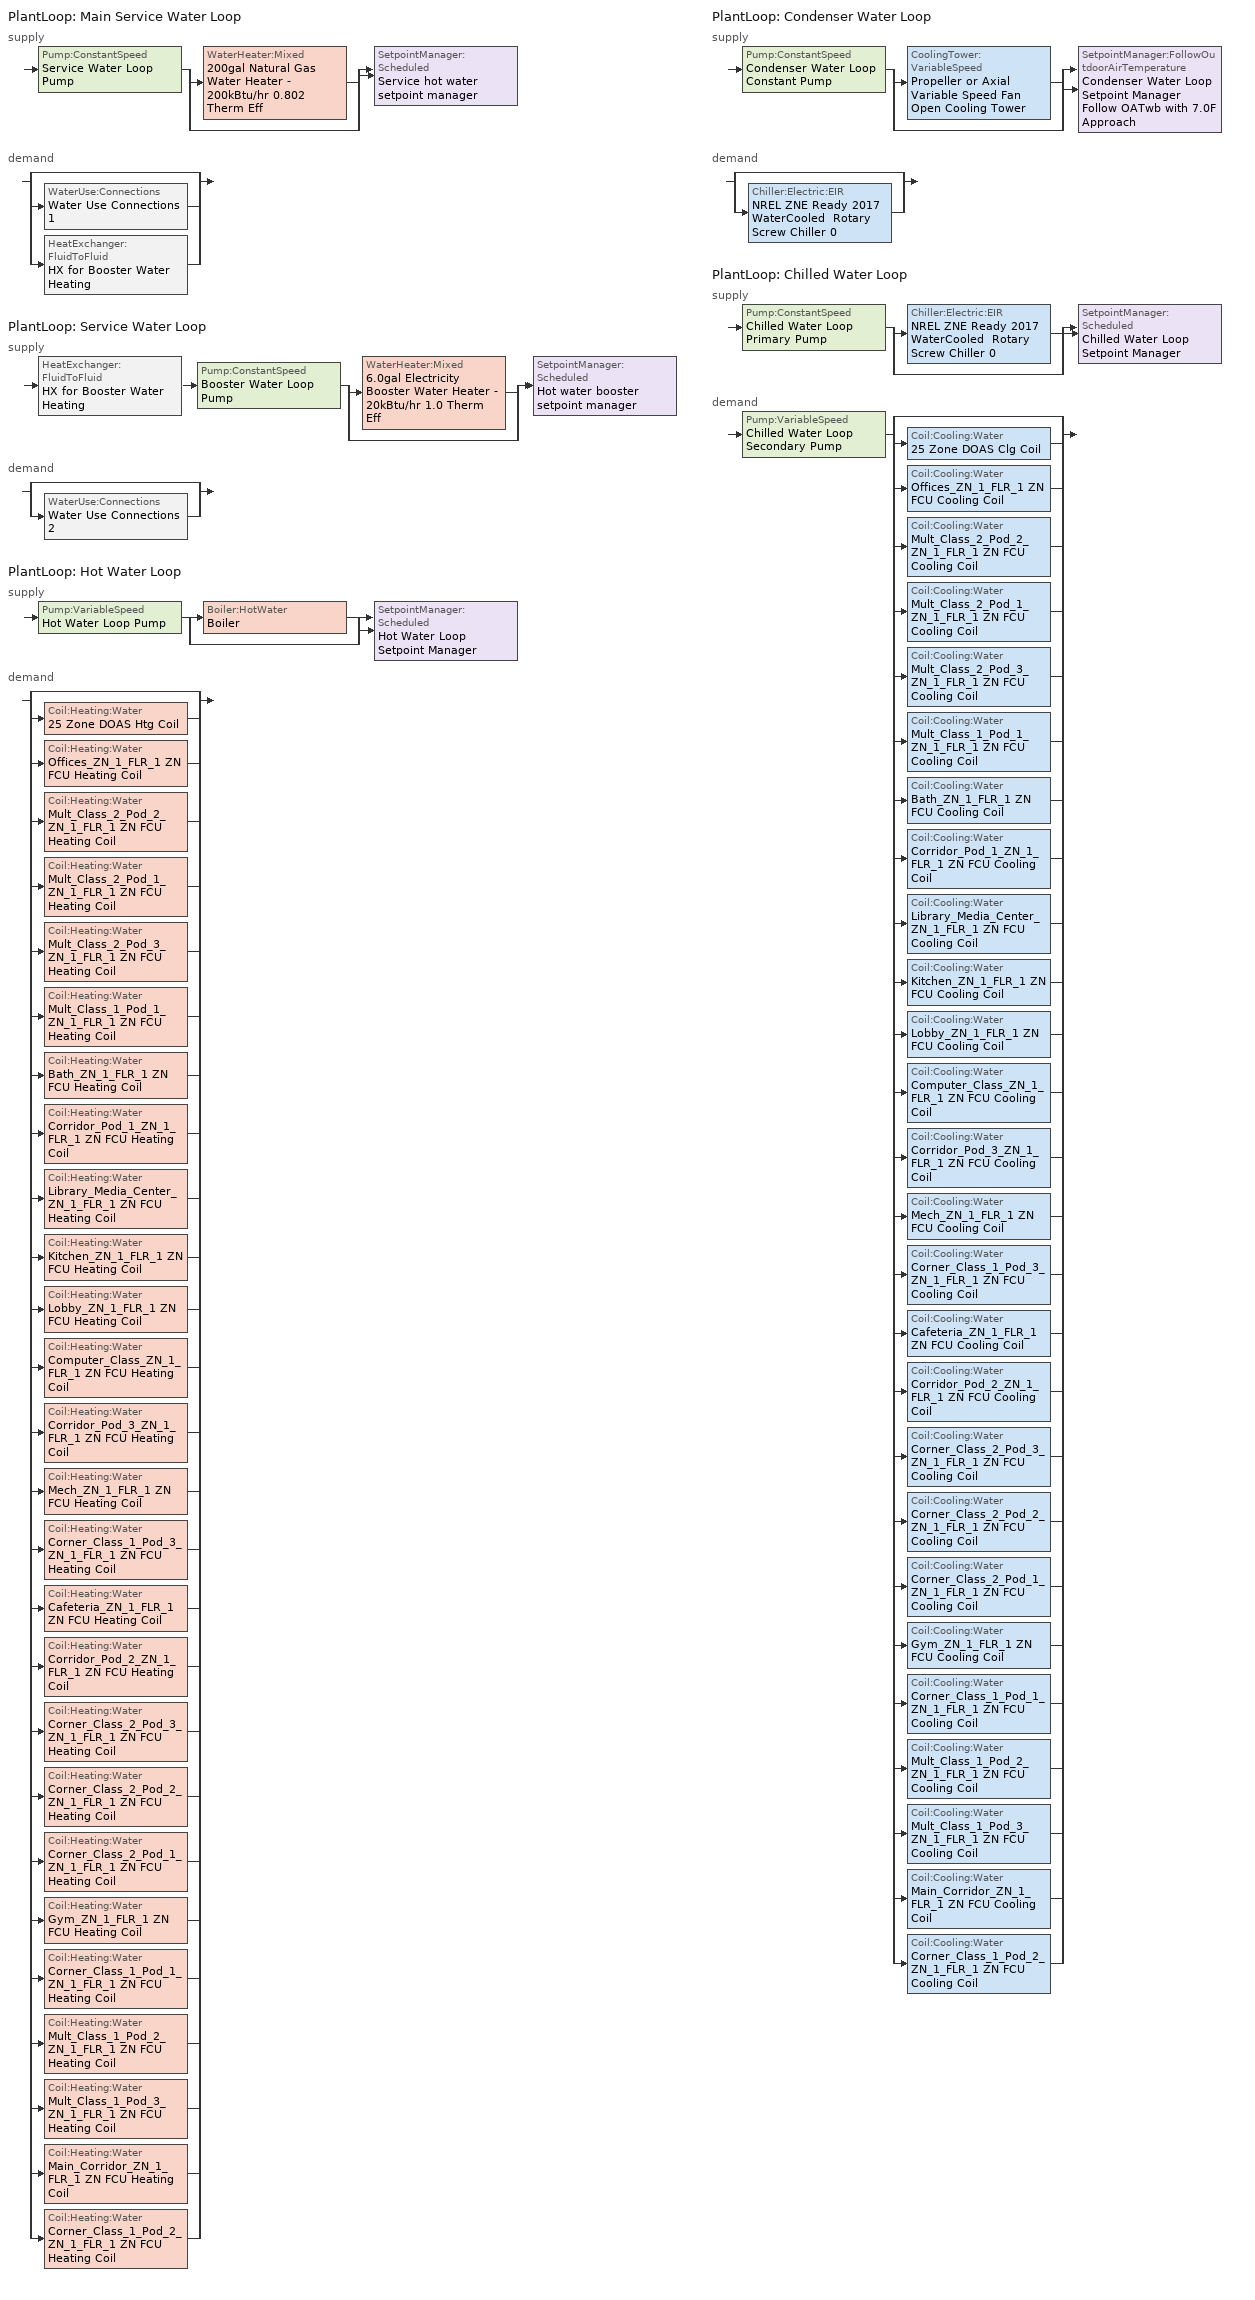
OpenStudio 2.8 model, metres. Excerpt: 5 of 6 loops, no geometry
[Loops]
PlantLoop 'Main Service Water Loop'
 supply: Pump:ConstantSpeed 'Service Water Loop Pump' > split
  | WaterHeater:Mixed '200gal Natural Gas Water Heater - 200kBtu/hr 0.802 Therm Eff'
  | bypass
  join > SetpointManager:Scheduled 'Service hot water setpoint manager'
 demand: split
  | bypass
  | WaterUse:Connections 'Water Use Connections 1'
  | HeatExchanger:FluidToFluid 'HX for Booster Water Heating'
PlantLoop 'Service Water Loop'
 supply: HeatExchanger:FluidToFluid 'HX for Booster Water Heating' > Pump:ConstantSpeed 'Booster Water Loop Pump' > split
  | WaterHeater:Mixed '6.0gal Electricity Booster Water Heater - 20kBtu/hr 1.0 Therm Eff'
  | bypass
  join > SetpointManager:Scheduled 'Hot water booster setpoint manager'
 demand: split
  | bypass
  | WaterUse:Connections 'Water Use Connections 2'
PlantLoop 'Hot Water Loop'
 supply: Pump:VariableSpeed 'Hot Water Loop Pump' > split
  | Boiler:HotWater 'Boiler'
  | bypass
  join > SetpointManager:Scheduled 'Hot Water Loop Setpoint Manager'
 demand: split
  | bypass
  | Coil:Heating:Water '25 Zone DOAS Htg Coil'
  | Coil:Heating:Water 'Offices_ZN_1_FLR_1 ZN FCU Heating Coil'
  | Coil:Heating:Water 'Mult_Class_2_Pod_2_ZN_1_FLR_1 ZN FCU Heating Coil'
  | Coil:Heating:Water 'Mult_Class_2_Pod_1_ZN_1_FLR_1 ZN FCU Heating Coil'
  | Coil:Heating:Water 'Mult_Class_2_Pod_3_ZN_1_FLR_1 ZN FCU Heating Coil'
  | Coil:Heating:Water 'Mult_Class_1_Pod_1_ZN_1_FLR_1 ZN FCU Heating Coil'
  | Coil:Heating:Water 'Bath_ZN_1_FLR_1 ZN FCU Heating Coil'
  | Coil:Heating:Water 'Corridor_Pod_1_ZN_1_FLR_1 ZN FCU Heating Coil'
  | Coil:Heating:Water 'Library_Media_Center_ZN_1_FLR_1 ZN FCU Heating Coil'
  | Coil:Heating:Water 'Kitchen_ZN_1_FLR_1 ZN FCU Heating Coil'
  | Coil:Heating:Water 'Lobby_ZN_1_FLR_1 ZN FCU Heating Coil'
  | Coil:Heating:Water 'Computer_Class_ZN_1_FLR_1 ZN FCU Heating Coil'
  | Coil:Heating:Water 'Corridor_Pod_3_ZN_1_FLR_1 ZN FCU Heating Coil'
  | Coil:Heating:Water 'Mech_ZN_1_FLR_1 ZN FCU Heating Coil'
  | Coil:Heating:Water 'Corner_Class_1_Pod_3_ZN_1_FLR_1 ZN FCU Heating Coil'
  | Coil:Heating:Water 'Cafeteria_ZN_1_FLR_1 ZN FCU Heating Coil'
  | Coil:Heating:Water 'Corridor_Pod_2_ZN_1_FLR_1 ZN FCU Heating Coil'
  | Coil:Heating:Water 'Corner_Class_2_Pod_3_ZN_1_FLR_1 ZN FCU Heating Coil'
  | Coil:Heating:Water 'Corner_Class_2_Pod_2_ZN_1_FLR_1 ZN FCU Heating Coil'
  | Coil:Heating:Water 'Corner_Class_2_Pod_1_ZN_1_FLR_1 ZN FCU Heating Coil'
  | Coil:Heating:Water 'Gym_ZN_1_FLR_1 ZN FCU Heating Coil'
  | Coil:Heating:Water 'Corner_Class_1_Pod_1_ZN_1_FLR_1 ZN FCU Heating Coil'
  | Coil:Heating:Water 'Mult_Class_1_Pod_2_ZN_1_FLR_1 ZN FCU Heating Coil'
  | Coil:Heating:Water 'Mult_Class_1_Pod_3_ZN_1_FLR_1 ZN FCU Heating Coil'
  | Coil:Heating:Water 'Main_Corridor_ZN_1_FLR_1 ZN FCU Heating Coil'
  | Coil:Heating:Water 'Corner_Class_1_Pod_2_ZN_1_FLR_1 ZN FCU Heating Coil'
PlantLoop 'Condenser Water Loop'
 supply: Pump:ConstantSpeed 'Condenser Water Loop Constant Pump' > split
  | CoolingTower:VariableSpeed 'Propeller or Axial Variable Speed Fan Open Cooling Tower'
  | bypass
  join > SetpointManager:FollowOutdoorAirTemperature 'Condenser Water Loop Setpoint Manager Follow OATwb with 7.0F Approach'
 demand: split
  | bypass
  | Chiller:Electric:EIR 'NREL ZNE Ready 2017 WaterCooled  Rotary Screw Chiller 0'
PlantLoop 'Chilled Water Loop'
 supply: Pump:ConstantSpeed 'Chilled Water Loop Primary Pump' > split
  | Chiller:Electric:EIR 'NREL ZNE Ready 2017 WaterCooled  Rotary Screw Chiller 0'
  | bypass
  join > SetpointManager:Scheduled 'Chilled Water Loop Setpoint Manager'
 demand: Pump:VariableSpeed 'Chilled Water Loop Secondary Pump' > split
  | bypass
  | Coil:Cooling:Water '25 Zone DOAS Clg Coil'
  | Coil:Cooling:Water 'Offices_ZN_1_FLR_1 ZN FCU Cooling Coil'
  | Coil:Cooling:Water 'Mult_Class_2_Pod_2_ZN_1_FLR_1 ZN FCU Cooling Coil'
  | Coil:Cooling:Water 'Mult_Class_2_Pod_1_ZN_1_FLR_1 ZN FCU Cooling Coil'
  | Coil:Cooling:Water 'Mult_Class_2_Pod_3_ZN_1_FLR_1 ZN FCU Cooling Coil'
  | Coil:Cooling:Water 'Mult_Class_1_Pod_1_ZN_1_FLR_1 ZN FCU Cooling Coil'
  | Coil:Cooling:Water 'Bath_ZN_1_FLR_1 ZN FCU Cooling Coil'
  | Coil:Cooling:Water 'Corridor_Pod_1_ZN_1_FLR_1 ZN FCU Cooling Coil'
  | Coil:Cooling:Water 'Library_Media_Center_ZN_1_FLR_1 ZN FCU Cooling Coil'
  | Coil:Cooling:Water 'Kitchen_ZN_1_FLR_1 ZN FCU Cooling Coil'
  | Coil:Cooling:Water 'Lobby_ZN_1_FLR_1 ZN FCU Cooling Coil'
  | Coil:Cooling:Water 'Computer_Class_ZN_1_FLR_1 ZN FCU Cooling Coil'
  | Coil:Cooling:Water 'Corridor_Pod_3_ZN_1_FLR_1 ZN FCU Cooling Coil'
  | Coil:Cooling:Water 'Mech_ZN_1_FLR_1 ZN FCU Cooling Coil'
  | Coil:Cooling:Water 'Corner_Class_1_Pod_3_ZN_1_FLR_1 ZN FCU Cooling Coil'
  | Coil:Cooling:Water 'Cafeteria_ZN_1_FLR_1 ZN FCU Cooling Coil'
  | Coil:Cooling:Water 'Corridor_Pod_2_ZN_1_FLR_1 ZN FCU Cooling Coil'
  | Coil:Cooling:Water 'Corner_Class_2_Pod_3_ZN_1_FLR_1 ZN FCU Cooling Coil'
  | Coil:Cooling:Water 'Corner_Class_2_Pod_2_ZN_1_FLR_1 ZN FCU Cooling Coil'
  | Coil:Cooling:Water 'Corner_Class_2_Pod_1_ZN_1_FLR_1 ZN FCU Cooling Coil'
  | Coil:Cooling:Water 'Gym_ZN_1_FLR_1 ZN FCU Cooling Coil'
  | Coil:Cooling:Water 'Corner_Class_1_Pod_1_ZN_1_FLR_1 ZN FCU Cooling Coil'
  | Coil:Cooling:Water 'Mult_Class_1_Pod_2_ZN_1_FLR_1 ZN FCU Cooling Coil'
  | Coil:Cooling:Water 'Mult_Class_1_Pod_3_ZN_1_FLR_1 ZN FCU Cooling Coil'
  | Coil:Cooling:Water 'Main_Corridor_ZN_1_FLR_1 ZN FCU Cooling Coil'
  | Coil:Cooling:Water 'Corner_Class_1_Pod_2_ZN_1_FLR_1 ZN FCU Cooling Coil'
[AvailabilityManager:NightCycle] Thermostat Tolerance {deltaC}=1; Cycling Run Time {s}=3600
Name | Control Type
Availability Manager Night Cycle 1; Availability Manager Night Cycle 2; Availability Manager Night Cycle 3; Availability Manager Night Cycle 4; Availability Manager Night Cycle 5; Availability Manager Night Cycle 6; Availability Manager Night Cycle 7 | CycleOnAny
Availability Manager Night Cycle 8 | CycleOnAnyZoneFansOnly
[Refrigeration:Compressor] Rated Return Gas Temperature {C}=18.3; Rated Subcooling {deltaC}=0
Name | Refrigeration Compressor Power Curve | Refrigeration Compressor Capacity Curve
Refrigeration Compressor 1 | Refrigeration Compressor Power Curve | Refrigeration Compressor Capacity Curve
Refrigeration Compressor 2 | Refrigeration Compressor Power Curve 1 | Refrigeration Compressor Capacity Curve 1
[PlantLoop] Glycol Concentration=0; Plant Loop Volume {m3}=Autocalculate; Load Distribution Scheme=Optimal
Name | Maximum Loop Temperature {C} | Minimum Loop Temperature {C} | Fluid Type | Common Pipe Simulation
Main Service Water Loop | 60 | 10
Service Water Loop
Hot Water Loop |  | 10 | Water
Condenser Water Loop | 80 | 5
Chilled Water Loop | 40 | 1 |  | CommonPipe
[Sizing:Plant] Sizing Option=NonCoincident; Zone Timesteps in Averaging Window=1; Coincident Sizing Factor Mode=None
Name | Loop Type | Design Loop Exit Temperature {C} | Loop Design Temperature Difference {deltaC}
Main Service Water Loop | Heating | 60 | 5
Service Water Loop | Heating | 82.2222 | 5
Hot Water Loop | Heating | 48.8889 | 11.1111
Condenser Water Loop | Condenser | 29.4444 | 5.55556
Chilled Water Loop | Cooling | 6.66667 | 5.61111
[SetpointManager:Scheduled] Control Variable=Temperature
Name | Schedule | Setpoint Node or NodeList
Service hot water setpoint manager | Service Water Loop Temp - 140F | Main Service Water Loop Supply Outlet Node
Hot water booster setpoint manager | Service Water Booster Temp - 180.00000000000006F | Service Water Loop Supply Outlet Node
Hot Water Loop Setpoint Manager | Hot Water Loop Temp - 120F | Hot Water Loop Supply Outlet Node
Chilled Water Loop Setpoint Manager | Chilled Water Loop Temp - 44F | Chilled Water Loop Supply Outlet Node
[Pump:ConstantSpeed] Rated Flow Rate {m3/s}=autosize; Rated Power Consumption {W}=autosize; Fraction of Motor Inefficiencies to Fluid Stream=0; Pump Control Type=Intermittent; Design Power Sizing Method=PowerPerFlowPerPressure; Design Electric Power per Unit Flow Rate {W/(m3/s)}=348701.1; Design Shaft Power per Unit Flow Rate per Unit Head {W-s/m3-Pa}=1.28205
Name | Rated Pump Head {Pa} | Motor Efficiency
Service Water Loop Pump | 29891 | 0.7
Booster Water Loop Pump | 0 | 1
Condenser Water Loop Constant Pump | 148557 | 0.9
Chilled Water Loop Primary Pump | 44836 | 0.9
[WaterHeater:Mixed] Deadband Temperature Difference {deltaC}=2; Maximum Temperature Limit {C}=82.2222; Heater Control Type=Cycle; Off Cycle Parasitic Heat Fraction to Tank=0.8; On Cycle Parasitic Heat Fraction to Tank=0; Ambient Temperature Indicator=Schedule; Use Side Effectiveness=1; Source Side Effectiveness=1; Use Side Design Flow Rate {m3/s}=autosize; Source Side Design Flow Rate {m3/s}=autosize; Indirect Water Heating Recovery Time {hr}=1.5; Source Side Flow Control Mode=IndirectHeatPrimarySetpoint
Name | Tank Volume {m3} | Setpoint Temperature Schedule | Heater Maximum Capacity {W} | Heater Fuel Type | Heater Thermal Efficiency | Off Cycle Parasitic Fuel Consumption Rate {W} | Off Cycle Parasitic Fuel Type | On Cycle Parasitic Fuel Consumption Rate {W} | On Cycle Parasitic Fuel Type | Ambient Temperature Schedule | Off Cycle Loss Coefficient to Ambient Temperature {W/K} | On Cycle Loss Coefficient to Ambient Temperature {W/K}
200gal Natural Gas Water Heater - 200kBtu/hr 0.802 Therm Eff | 0.757082 | Service Water Loop Temp - 140F | 58614.2 | NaturalGas | 0.80194 | 783.965 | NaturalGas | 783.965 | NaturalGas | Water Heater Ambient Temp Schedule - 70F | 2.92445 | 2.92445
6.0gal Electricity Booster Water Heater - 20kBtu/hr 1.0 Therm Eff | 0.0227125 | Service Water Booster Temp - 180.00000000000006F | 6000.04 | Electricity | 1 | 0 | Electricity | 0 | Electricity | Water Heater Ambient Temp Schedule - 70F 1 | 0.443796 | 0.443796
[WaterUse:Connections]
Name | Water Use Equipment Name 1
Water Use Connections 1 | Main Service Water Use 1.7gal/min
Water Use Connections 2 | Booster Water Fixture - 1.0000000000000002 gal/min at 27.901234567901326F
[WaterUse:Equipment:Definition]
Name | Peak Flow Rate {m3/s} | Target Temperature Schedule | Sensible Fraction Schedule | Latent Fraction Schedule
Main Service Water Use Def 1.7gal/min | 0.000107253 | Mixed Water At Faucet Temp - 140F | Fraction Sensible - 0.2 | Fraction Latent - 0.05
Water Fixture Def - 1.0000000000000002 gal/min | 6.30902e-05 | Schedule Ruleset 5
[WaterUse:Equipment] Flow Rate Fraction Schedule=SchoolPrimary BLDG_SWH_SCH
Name | Water Use Equipment Definition
Main Service Water Use 1.7gal/min | Main Service Water Use Def 1.7gal/min
Booster Water Fixture - 1.0000000000000002 gal/min at 27.901234567901326F | Water Fixture Def - 1.0000000000000002 gal/min
[HeatExchanger:FluidToFluid]
HX for Booster Water Heating: Loop Demand Side Design Flow Rate {m3/s}=autosize; Loop Supply Side Design Flow Rate {m3/s}=autosize; Heat Exchange Model Type=Ideal; Heat Exchanger U-Factor Times Area Value {W/K}=autosize; Control Type=UncontrolledOn; Minimum Temperature Difference to Activate Heat Exchanger {deltaC}=0.01; Heat Transfer Metering End Use Type=LoopToLoop; Component Override Cooling Control Temperature Mode=Loop; Sizing Factor=1; Operation Minimum Temperature Limit {C}=0; Operation Maximum Temperature Limit {C}=100
[Pump:VariableSpeed] Motor Efficiency=0.9; Pump Control Type=Intermittent; Skin Loss Radiative Fraction=0.5; Design Power Sizing Method=PowerPerFlowPerPressure; Design Electric Power per Unit Flow Rate {W/(m3/s)}=348701.1; Design Shaft Power per Unit Flow Rate per Unit Head {W-s/m3-Pa}=1.28205; Design Minimum Flow Rate Fraction=0
Name | Rated Pump Head {Pa} | Fraction of Motor Inefficiencies to Fluid Stream | Coefficient 1 of the Part Load Performance Curve | Coefficient 2 of the Part Load Performance Curve | Coefficient 3 of the Part Load Performance Curve | Coefficient 4 of the Part Load Performance Curve
Hot Water Loop Pump | 179344
Chilled Water Loop Secondary Pump | 134508 | 0 | 0 | 0.0205 | 0.4101 | 0.5753
[Boiler:HotWater]
Boiler: Fuel Type=NaturalGas; Nominal Thermal Efficiency=0.78; Efficiency Curve Temperature Evaluation Variable=LeavingBoiler; Design Water Outlet Temperature {C}=48.8889; Minimum Part Load Ratio=0; Maximum Part Load Ratio=1.2; Optimum Part Load Ratio=1; Water Outlet Upper Temperature Limit {C}=95; Boiler Flow Mode=LeavingSetpointModulated; Parasitic Electric Load {W}=0; Sizing Factor=1
[SetpointManager:FollowOutdoorAirTemperature]
Condenser Water Loop Setpoint Manager Follow OATwb with 7.0F Approach: Control Variable=Temperature; Reference Temperature Type=OutdoorAirWetBulb; Offset Temperature Difference {deltaC}=3.88889; Maximum Setpoint Temperature {C}=29.4444; Minimum Setpoint Temperature {C}=21.1111; Setpoint Node or NodeList=Condenser Water Loop Supply Outlet Node
[CoolingTower:VariableSpeed]
Propeller or Axial Variable Speed Fan Open Cooling Tower: Model Type=CoolToolsCrossFlow; Design Inlet Air Wet-Bulb Temperature {C}=25.5556; Design Approach Temperature {deltaC}=3.88889; Design Range Temperature {deltaC}=5.55556; Design Water Flow Rate {m3/s}=autosize; Design Air Flow Rate {m3/s}=autosize; Design Fan Power {W}=autosize; Fan Power Ratio Function of Air Flow Rate Ratio Curve=VSD-TWR-FAN-FPLR; Minimum Air Flow Rate Ratio=0.2; Fraction of Tower Capacity in Free Convection Regime=0.125; Basin Heater Capacity {W/K}=0; Basin Heater Setpoint Temperature {C}=2; Evaporation Loss Mode=SaturatedExit; Evaporation Loss Factor {percent/K}=0.2; Drift Loss Percent {percent}=0.008; Blowdown Calculation Mode=ConcentrationRatio; Blowdown Concentration Ratio=3; Number of Cells=1; Sizing Factor=1
[Chiller:Electric:EIR]
NREL ZNE Ready 2017 WaterCooled  Rotary Screw Chiller 0: Reference Capacity {W}=Autosize; Reference COP {W/W}=5.5; Reference Leaving Chilled Water Temperature {C}=6.66667; Reference Entering Condenser Fluid Temperature {C}=35; Cooling Capacity Function of Temperature Curve=Curve Biquadratic 1; Electric Input to Cooling Output Ratio Function of Temperature Curve=Curve Biquadratic 2; Electric Input to Cooling Output Ratio Function of Part Load Ratio Curve=Curve Quadratic 1; Minimum Part Load Ratio=0.15; Maximum Part Load Ratio=1; Optimum Part Load Ratio=1; Minimum Unloading Ratio=0.25; Condenser Type=WaterCooled; Leaving Chilled Water Lower Temperature Limit {C}=2.22222; Chiller Flow Mode=ConstantFlow; Design Heat Recovery Water Flow Rate {m3/s}=0; Sizing Factor=1; Basin Heater Capacity {W/K}=0; Basin Heater Setpoint Temperature {C}=10
[Coil:Heating:Water] Availability Schedule=Always On Discrete; Rated Inlet Water Temperature {C}=48.8889; Rated Inlet Air Temperature {C}=16.6; Rated Outlet Water Temperature {C}=37.7778
Name | Rated Outlet Air Temperature {C}
25 Zone DOAS Htg Coil | 32.2
Offices_ZN_1_FLR_1 ZN FCU Heating Coil; Mult_Class_2_Pod_2_ZN_1_FLR_1 ZN FCU Heating Coil; Mult_Class_2_Pod_1_ZN_1_FLR_1 ZN FCU Heating Coil; Mult_Class_2_Pod_3_ZN_1_FLR_1 ZN FCU Heating Coil; Mult_Class_1_Pod_1_ZN_1_FLR_1 ZN FCU Heating Coil; Bath_ZN_1_FLR_1 ZN FCU Heating Coil; Corridor_Pod_1_ZN_1_FLR_1 ZN FCU Heating Coil; Library_Media_Center_ZN_1_FLR_1 ZN FCU Heating Coil; Kitchen_ZN_1_FLR_1 ZN FCU Heating Coil; Lobby_ZN_1_FLR_1 ZN FCU Heating Coil; Computer_Class_ZN_1_FLR_1 ZN FCU Heating Coil; Corridor_Pod_3_ZN_1_FLR_1 ZN FCU Heating Coil; Mech_ZN_1_FLR_1 ZN FCU Heating Coil; Corner_Class_1_Pod_3_ZN_1_FLR_1 ZN FCU Heating Coil; Cafeteria_ZN_1_FLR_1 ZN FCU Heating Coil; Corridor_Pod_2_ZN_1_FLR_1 ZN FCU Heating Coil; Corner_Class_2_Pod_3_ZN_1_FLR_1 ZN FCU Heating Coil; Corner_Class_2_Pod_2_ZN_1_FLR_1 ZN FCU Heating Coil; Corner_Class_2_Pod_1_ZN_1_FLR_1 ZN FCU Heating Coil; Gym_ZN_1_FLR_1 ZN FCU Heating Coil; Corner_Class_1_Pod_1_ZN_1_FLR_1 ZN FCU Heating Coil; Mult_Class_1_Pod_2_ZN_1_FLR_1 ZN FCU Heating Coil; Mult_Class_1_Pod_3_ZN_1_FLR_1 ZN FCU Heating Coil; Main_Corridor_ZN_1_FLR_1 ZN FCU Heating Coil; Corner_Class_1_Pod_2_ZN_1_FLR_1 ZN FCU Heating Coil | 40
[Controller:WaterCoil] Minimum Actuated Flow {m3/s}=0
Name | Water Coil | Action | Controller Convergence Tolerance {deltaC}
25 Zone DOAS Htg Coil Controller | 25 Zone DOAS Htg Coil | Normal | 0.0001
25 Zone DOAS Clg Coil Controller | 25 Zone DOAS Clg Coil | Reverse
Offices_ZN_1_FLR_1 ZN FCU Cooling Coil Controller | Offices_ZN_1_FLR_1 ZN FCU Cooling Coil | Reverse
Offices_ZN_1_FLR_1 ZN FCU Heating Coil Controller | Offices_ZN_1_FLR_1 ZN FCU Heating Coil | Normal | 0.1
Mult_Class_2_Pod_2_ZN_1_FLR_1 ZN FCU Cooling Coil Controller | Mult_Class_2_Pod_2_ZN_1_FLR_1 ZN FCU Cooling Coil | Reverse
Mult_Class_2_Pod_2_ZN_1_FLR_1 ZN FCU Heating Coil Controller | Mult_Class_2_Pod_2_ZN_1_FLR_1 ZN FCU Heating Coil | Normal | 0.1
Mult_Class_2_Pod_1_ZN_1_FLR_1 ZN FCU Cooling Coil Controller | Mult_Class_2_Pod_1_ZN_1_FLR_1 ZN FCU Cooling Coil | Reverse
Mult_Class_2_Pod_1_ZN_1_FLR_1 ZN FCU Heating Coil Controller | Mult_Class_2_Pod_1_ZN_1_FLR_1 ZN FCU Heating Coil | Normal | 0.1
Mult_Class_2_Pod_3_ZN_1_FLR_1 ZN FCU Cooling Coil Controller | Mult_Class_2_Pod_3_ZN_1_FLR_1 ZN FCU Cooling Coil | Reverse
Mult_Class_2_Pod_3_ZN_1_FLR_1 ZN FCU Heating Coil Controller | Mult_Class_2_Pod_3_ZN_1_FLR_1 ZN FCU Heating Coil | Normal | 0.1
Mult_Class_1_Pod_1_ZN_1_FLR_1 ZN FCU Cooling Coil Controller | Mult_Class_1_Pod_1_ZN_1_FLR_1 ZN FCU Cooling Coil | Reverse
Mult_Class_1_Pod_1_ZN_1_FLR_1 ZN FCU Heating Coil Controller | Mult_Class_1_Pod_1_ZN_1_FLR_1 ZN FCU Heating Coil | Normal | 0.1
Bath_ZN_1_FLR_1 ZN FCU Cooling Coil Controller | Bath_ZN_1_FLR_1 ZN FCU Cooling Coil | Reverse
Bath_ZN_1_FLR_1 ZN FCU Heating Coil Controller | Bath_ZN_1_FLR_1 ZN FCU Heating Coil | Normal | 0.1
Corridor_Pod_1_ZN_1_FLR_1 ZN FCU Cooling Coil Controller | Corridor_Pod_1_ZN_1_FLR_1 ZN FCU Cooling Coil | Reverse
Corridor_Pod_1_ZN_1_FLR_1 ZN FCU Heating Coil Controller | Corridor_Pod_1_ZN_1_FLR_1 ZN FCU Heating Coil | Normal | 0.1
Library_Media_Center_ZN_1_FLR_1 ZN FCU Cooling Coil Controller | Library_Media_Center_ZN_1_FLR_1 ZN FCU Cooling Coil | Reverse
Library_Media_Center_ZN_1_FLR_1 ZN FCU Heating Coil Controller | Library_Media_Center_ZN_1_FLR_1 ZN FCU Heating Coil | Normal | 0.1
Kitchen_ZN_1_FLR_1 ZN FCU Cooling Coil Controller | Kitchen_ZN_1_FLR_1 ZN FCU Cooling Coil | Reverse
Kitchen_ZN_1_FLR_1 ZN FCU Heating Coil Controller | Kitchen_ZN_1_FLR_1 ZN FCU Heating Coil | Normal | 0.1
Lobby_ZN_1_FLR_1 ZN FCU Cooling Coil Controller | Lobby_ZN_1_FLR_1 ZN FCU Cooling Coil | Reverse
Lobby_ZN_1_FLR_1 ZN FCU Heating Coil Controller | Lobby_ZN_1_FLR_1 ZN FCU Heating Coil | Normal | 0.1
Computer_Class_ZN_1_FLR_1 ZN FCU Cooling Coil Controller | Computer_Class_ZN_1_FLR_1 ZN FCU Cooling Coil | Reverse
Computer_Class_ZN_1_FLR_1 ZN FCU Heating Coil Controller | Computer_Class_ZN_1_FLR_1 ZN FCU Heating Coil | Normal | 0.1
Corridor_Pod_3_ZN_1_FLR_1 ZN FCU Cooling Coil Controller | Corridor_Pod_3_ZN_1_FLR_1 ZN FCU Cooling Coil | Reverse
Corridor_Pod_3_ZN_1_FLR_1 ZN FCU Heating Coil Controller | Corridor_Pod_3_ZN_1_FLR_1 ZN FCU Heating Coil | Normal | 0.1
Mech_ZN_1_FLR_1 ZN FCU Cooling Coil Controller | Mech_ZN_1_FLR_1 ZN FCU Cooling Coil | Reverse
Mech_ZN_1_FLR_1 ZN FCU Heating Coil Controller | Mech_ZN_1_FLR_1 ZN FCU Heating Coil | Normal | 0.1
Corner_Class_1_Pod_3_ZN_1_FLR_1 ZN FCU Cooling Coil Controller | Corner_Class_1_Pod_3_ZN_1_FLR_1 ZN FCU Cooling Coil | Reverse
Corner_Class_1_Pod_3_ZN_1_FLR_1 ZN FCU Heating Coil Controller | Corner_Class_1_Pod_3_ZN_1_FLR_1 ZN FCU Heating Coil | Normal | 0.1
Cafeteria_ZN_1_FLR_1 ZN FCU Cooling Coil Controller | Cafeteria_ZN_1_FLR_1 ZN FCU Cooling Coil | Reverse
Cafeteria_ZN_1_FLR_1 ZN FCU Heating Coil Controller | Cafeteria_ZN_1_FLR_1 ZN FCU Heating Coil | Normal | 0.1
Corridor_Pod_2_ZN_1_FLR_1 ZN FCU Cooling Coil Controller | Corridor_Pod_2_ZN_1_FLR_1 ZN FCU Cooling Coil | Reverse
Corridor_Pod_2_ZN_1_FLR_1 ZN FCU Heating Coil Controller | Corridor_Pod_2_ZN_1_FLR_1 ZN FCU Heating Coil | Normal | 0.1
Corner_Class_2_Pod_3_ZN_1_FLR_1 ZN FCU Cooling Coil Controller | Corner_Class_2_Pod_3_ZN_1_FLR_1 ZN FCU Cooling Coil | Reverse
Corner_Class_2_Pod_3_ZN_1_FLR_1 ZN FCU Heating Coil Controller | Corner_Class_2_Pod_3_ZN_1_FLR_1 ZN FCU Heating Coil | Normal | 0.1
Corner_Class_2_Pod_2_ZN_1_FLR_1 ZN FCU Cooling Coil Controller | Corner_Class_2_Pod_2_ZN_1_FLR_1 ZN FCU Cooling Coil | Reverse
Corner_Class_2_Pod_2_ZN_1_FLR_1 ZN FCU Heating Coil Controller | Corner_Class_2_Pod_2_ZN_1_FLR_1 ZN FCU Heating Coil | Normal | 0.1
Corner_Class_2_Pod_1_ZN_1_FLR_1 ZN FCU Cooling Coil Controller | Corner_Class_2_Pod_1_ZN_1_FLR_1 ZN FCU Cooling Coil | Reverse
Corner_Class_2_Pod_1_ZN_1_FLR_1 ZN FCU Heating Coil Controller | Corner_Class_2_Pod_1_ZN_1_FLR_1 ZN FCU Heating Coil | Normal | 0.1
Gym_ZN_1_FLR_1 ZN FCU Cooling Coil Controller | Gym_ZN_1_FLR_1 ZN FCU Cooling Coil | Reverse
Gym_ZN_1_FLR_1 ZN FCU Heating Coil Controller | Gym_ZN_1_FLR_1 ZN FCU Heating Coil | Normal | 0.1
Corner_Class_1_Pod_1_ZN_1_FLR_1 ZN FCU Cooling Coil Controller | Corner_Class_1_Pod_1_ZN_1_FLR_1 ZN FCU Cooling Coil | Reverse
Corner_Class_1_Pod_1_ZN_1_FLR_1 ZN FCU Heating Coil Controller | Corner_Class_1_Pod_1_ZN_1_FLR_1 ZN FCU Heating Coil | Normal | 0.1
Mult_Class_1_Pod_2_ZN_1_FLR_1 ZN FCU Cooling Coil Controller | Mult_Class_1_Pod_2_ZN_1_FLR_1 ZN FCU Cooling Coil | Reverse
Mult_Class_1_Pod_2_ZN_1_FLR_1 ZN FCU Heating Coil Controller | Mult_Class_1_Pod_2_ZN_1_FLR_1 ZN FCU Heating Coil | Normal | 0.1
Mult_Class_1_Pod_3_ZN_1_FLR_1 ZN FCU Cooling Coil Controller | Mult_Class_1_Pod_3_ZN_1_FLR_1 ZN FCU Cooling Coil | Reverse
Mult_Class_1_Pod_3_ZN_1_FLR_1 ZN FCU Heating Coil Controller | Mult_Class_1_Pod_3_ZN_1_FLR_1 ZN FCU Heating Coil | Normal | 0.1
Main_Corridor_ZN_1_FLR_1 ZN FCU Cooling Coil Controller | Main_Corridor_ZN_1_FLR_1 ZN FCU Cooling Coil | Reverse
Main_Corridor_ZN_1_FLR_1 ZN FCU Heating Coil Controller | Main_Corridor_ZN_1_FLR_1 ZN FCU Heating Coil | Normal | 0.1
Corner_Class_1_Pod_2_ZN_1_FLR_1 ZN FCU Cooling Coil Controller | Corner_Class_1_Pod_2_ZN_1_FLR_1 ZN FCU Cooling Coil | Reverse
Corner_Class_1_Pod_2_ZN_1_FLR_1 ZN FCU Heating Coil Controller | Corner_Class_1_Pod_2_ZN_1_FLR_1 ZN FCU Heating Coil | Normal | 0.1
[Coil:Cooling:Water] Availability Schedule=Always On Discrete; Design Inlet Water Temperature {C}=Autosize; Heat Exchanger Configuration=CrossFlow
25 Zone DOAS Clg Coil; Offices_ZN_1_FLR_1 ZN FCU Cooling Coil; Mult_Class_2_Pod_2_ZN_1_FLR_1 ZN FCU Cooling Coil; Mult_Class_2_Pod_1_ZN_1_FLR_1 ZN FCU Cooling Coil; Mult_Class_2_Pod_3_ZN_1_FLR_1 ZN FCU Cooling Coil; Mult_Class_1_Pod_1_ZN_1_FLR_1 ZN FCU Cooling Coil; Bath_ZN_1_FLR_1 ZN FCU Cooling Coil; Corridor_Pod_1_ZN_1_FLR_1 ZN FCU Cooling Coil; Library_Media_Center_ZN_1_FLR_1 ZN FCU Cooling Coil; Kitchen_ZN_1_FLR_1 ZN FCU Cooling Coil; Lobby_ZN_1_FLR_1 ZN FCU Cooling Coil; Computer_Class_ZN_1_FLR_1 ZN FCU Cooling Coil; Corridor_Pod_3_ZN_1_FLR_1 ZN FCU Cooling Coil; Mech_ZN_1_FLR_1 ZN FCU Cooling Coil; Corner_Class_1_Pod_3_ZN_1_FLR_1 ZN FCU Cooling Coil; Cafeteria_ZN_1_FLR_1 ZN FCU Cooling Coil; Corridor_Pod_2_ZN_1_FLR_1 ZN FCU Cooling Coil; Corner_Class_2_Pod_3_ZN_1_FLR_1 ZN FCU Cooling Coil; Corner_Class_2_Pod_2_ZN_1_FLR_1 ZN FCU Cooling Coil; Corner_Class_2_Pod_1_ZN_1_FLR_1 ZN FCU Cooling Coil; Gym_ZN_1_FLR_1 ZN FCU Cooling Coil; Corner_Class_1_Pod_1_ZN_1_FLR_1 ZN FCU Cooling Coil; Mult_Class_1_Pod_2_ZN_1_FLR_1 ZN FCU Cooling Coil; Mult_Class_1_Pod_3_ZN_1_FLR_1 ZN FCU Cooling Coil; Main_Corridor_ZN_1_FLR_1 ZN FCU Cooling Coil; Corner_Class_1_Pod_2_ZN_1_FLR_1 ZN FCU Cooling Coil
[HeatExchanger:AirToAir:SensibleAndLatent]
25 Zone DOAS Heat Exchanger: Availability Schedule=Always On Discrete; Nominal Supply Air Flow Rate {m3/s}=autosize; Sensible Effectiveness at 100% Heating Air Flow=0.76; Latent Effectiveness at 100% Heating Air Flow=0.68; Sensible Effectiveness at 75% Heating Air Flow=0.81; Latent Effectiveness at 75% Heating Air Flow=0.73; Sensible Effectiveness at 100% Cooling Air Flow=0.76; Latent Effectiveness at 100% Cooling Air Flow=0.68; Sensible Effectiveness at 75% Cooling Air Flow=0.81; Latent Effectiveness at 75% Cooling Air Flow=0.73; Nominal Electric Power {W}=0; Supply Air Outlet Temperature Control=No; Heat Exchanger Type=Rotary; Frost Control Type=None; Threshold Temperature {C}=1.7; Economizer Lockout=Yes
[Fan:OnOff] Availability Schedule=Always On Discrete; Fan Total Efficiency=0.16; Pressure Rise {Pa}=270.899; Maximum Flow Rate {m3/s}=autosize; Motor Efficiency=0.29; Motor In Airstream Fraction=1
Name | Fan Power Ratio Function of Speed Ratio Curve | Fan Efficiency Ratio Function of Speed Ratio Curve
Offices_ZN_1_FLR_1 ZN Fan Coil fan | Fan On Off Power Curve | Fan On Off Efficiency Curve
Mult_Class_2_Pod_2_ZN_1_FLR_1 ZN Fan Coil fan | Fan On Off Power Curve 1 | Fan On Off Efficiency Curve 1
Mult_Class_2_Pod_1_ZN_1_FLR_1 ZN Fan Coil fan | Fan On Off Power Curve 2 | Fan On Off Efficiency Curve 2
Mult_Class_2_Pod_3_ZN_1_FLR_1 ZN Fan Coil fan | Fan On Off Power Curve 3 | Fan On Off Efficiency Curve 3
Mult_Class_1_Pod_1_ZN_1_FLR_1 ZN Fan Coil fan | Fan On Off Power Curve 4 | Fan On Off Efficiency Curve 4
Bath_ZN_1_FLR_1 ZN Fan Coil fan | Fan On Off Power Curve 5 | Fan On Off Efficiency Curve 5
Corridor_Pod_1_ZN_1_FLR_1 ZN Fan Coil fan | Fan On Off Power Curve 6 | Fan On Off Efficiency Curve 6
Library_Media_Center_ZN_1_FLR_1 ZN Fan Coil fan | Fan On Off Power Curve 7 | Fan On Off Efficiency Curve 7
Kitchen_ZN_1_FLR_1 ZN Fan Coil fan | Fan On Off Power Curve 8 | Fan On Off Efficiency Curve 8
Lobby_ZN_1_FLR_1 ZN Fan Coil fan | Fan On Off Power Curve 9 | Fan On Off Efficiency Curve 9
Computer_Class_ZN_1_FLR_1 ZN Fan Coil fan | Fan On Off Power Curve 10 | Fan On Off Efficiency Curve 10
Corridor_Pod_3_ZN_1_FLR_1 ZN Fan Coil fan | Fan On Off Power Curve 11 | Fan On Off Efficiency Curve 11
Mech_ZN_1_FLR_1 ZN Fan Coil fan | Fan On Off Power Curve 12 | Fan On Off Efficiency Curve 12
Corner_Class_1_Pod_3_ZN_1_FLR_1 ZN Fan Coil fan | Fan On Off Power Curve 13 | Fan On Off Efficiency Curve 13
Cafeteria_ZN_1_FLR_1 ZN Fan Coil fan | Fan On Off Power Curve 14 | Fan On Off Efficiency Curve 14
Corridor_Pod_2_ZN_1_FLR_1 ZN Fan Coil fan | Fan On Off Power Curve 15 | Fan On Off Efficiency Curve 15
Corner_Class_2_Pod_3_ZN_1_FLR_1 ZN Fan Coil fan | Fan On Off Power Curve 16 | Fan On Off Efficiency Curve 16
Corner_Class_2_Pod_2_ZN_1_FLR_1 ZN Fan Coil fan | Fan On Off Power Curve 17 | Fan On Off Efficiency Curve 17
Corner_Class_2_Pod_1_ZN_1_FLR_1 ZN Fan Coil fan | Fan On Off Power Curve 18 | Fan On Off Efficiency Curve 18
Gym_ZN_1_FLR_1 ZN Fan Coil fan | Fan On Off Power Curve 19 | Fan On Off Efficiency Curve 19
Corner_Class_1_Pod_1_ZN_1_FLR_1 ZN Fan Coil fan | Fan On Off Power Curve 20 | Fan On Off Efficiency Curve 20
Mult_Class_1_Pod_2_ZN_1_FLR_1 ZN Fan Coil fan | Fan On Off Power Curve 21 | Fan On Off Efficiency Curve 21
Mult_Class_1_Pod_3_ZN_1_FLR_1 ZN Fan Coil fan | Fan On Off Power Curve 22 | Fan On Off Efficiency Curve 22
Main_Corridor_ZN_1_FLR_1 ZN Fan Coil fan | Fan On Off Power Curve 23 | Fan On Off Efficiency Curve 23
Corner_Class_1_Pod_2_ZN_1_FLR_1 ZN Fan Coil fan | Fan On Off Power Curve 24 | Fan On Off Efficiency Curve 24
[ZoneHVAC:FourPipeFanCoil] Availability Schedule=Always On Discrete; Capacity Control Method=CyclingFan; Maximum Supply Air Flow Rate {m3/s}=autosize; Maximum Outdoor Air Flow Rate {m3/s}=0; Maximum Cold Water Flow Rate {m3/s}=autosize; Maximum Hot Water Flow Rate {m3/s}=autosize; Minimum Supply Air Temperature in Cooling Mode {C}=autosize; Maximum Supply Air Temperature in Heating Mode {C}=autosize
Name | Supply Air Fan | Cooling Coil | Heating Coil
Offices_ZN_1_FLR_1 ZN FCU | Offices_ZN_1_FLR_1 ZN Fan Coil fan | Offices_ZN_1_FLR_1 ZN FCU Cooling Coil | Offices_ZN_1_FLR_1 ZN FCU Heating Coil
Mult_Class_2_Pod_2_ZN_1_FLR_1 ZN FCU | Mult_Class_2_Pod_2_ZN_1_FLR_1 ZN Fan Coil fan | Mult_Class_2_Pod_2_ZN_1_FLR_1 ZN FCU Cooling Coil | Mult_Class_2_Pod_2_ZN_1_FLR_1 ZN FCU Heating Coil
Mult_Class_2_Pod_1_ZN_1_FLR_1 ZN FCU | Mult_Class_2_Pod_1_ZN_1_FLR_1 ZN Fan Coil fan | Mult_Class_2_Pod_1_ZN_1_FLR_1 ZN FCU Cooling Coil | Mult_Class_2_Pod_1_ZN_1_FLR_1 ZN FCU Heating Coil
Mult_Class_2_Pod_3_ZN_1_FLR_1 ZN FCU | Mult_Class_2_Pod_3_ZN_1_FLR_1 ZN Fan Coil fan | Mult_Class_2_Pod_3_ZN_1_FLR_1 ZN FCU Cooling Coil | Mult_Class_2_Pod_3_ZN_1_FLR_1 ZN FCU Heating Coil
Mult_Class_1_Pod_1_ZN_1_FLR_1 ZN FCU | Mult_Class_1_Pod_1_ZN_1_FLR_1 ZN Fan Coil fan | Mult_Class_1_Pod_1_ZN_1_FLR_1 ZN FCU Cooling Coil | Mult_Class_1_Pod_1_ZN_1_FLR_1 ZN FCU Heating Coil
Bath_ZN_1_FLR_1 ZN FCU | Bath_ZN_1_FLR_1 ZN Fan Coil fan | Bath_ZN_1_FLR_1 ZN FCU Cooling Coil | Bath_ZN_1_FLR_1 ZN FCU Heating Coil
Corridor_Pod_1_ZN_1_FLR_1 ZN FCU | Corridor_Pod_1_ZN_1_FLR_1 ZN Fan Coil fan | Corridor_Pod_1_ZN_1_FLR_1 ZN FCU Cooling Coil | Corridor_Pod_1_ZN_1_FLR_1 ZN FCU Heating Coil
Library_Media_Center_ZN_1_FLR_1 ZN FCU | Library_Media_Center_ZN_1_FLR_1 ZN Fan Coil fan | Library_Media_Center_ZN_1_FLR_1 ZN FCU Cooling Coil | Library_Media_Center_ZN_1_FLR_1 ZN FCU Heating Coil
Kitchen_ZN_1_FLR_1 ZN FCU | Kitchen_ZN_1_FLR_1 ZN Fan Coil fan | Kitchen_ZN_1_FLR_1 ZN FCU Cooling Coil | Kitchen_ZN_1_FLR_1 ZN FCU Heating Coil
Lobby_ZN_1_FLR_1 ZN FCU | Lobby_ZN_1_FLR_1 ZN Fan Coil fan | Lobby_ZN_1_FLR_1 ZN FCU Cooling Coil | Lobby_ZN_1_FLR_1 ZN FCU Heating Coil
Computer_Class_ZN_1_FLR_1 ZN FCU | Computer_Class_ZN_1_FLR_1 ZN Fan Coil fan | Computer_Class_ZN_1_FLR_1 ZN FCU Cooling Coil | Computer_Class_ZN_1_FLR_1 ZN FCU Heating Coil
Corridor_Pod_3_ZN_1_FLR_1 ZN FCU | Corridor_Pod_3_ZN_1_FLR_1 ZN Fan Coil fan | Corridor_Pod_3_ZN_1_FLR_1 ZN FCU Cooling Coil | Corridor_Pod_3_ZN_1_FLR_1 ZN FCU Heating Coil
Mech_ZN_1_FLR_1 ZN FCU | Mech_ZN_1_FLR_1 ZN Fan Coil fan | Mech_ZN_1_FLR_1 ZN FCU Cooling Coil | Mech_ZN_1_FLR_1 ZN FCU Heating Coil
Corner_Class_1_Pod_3_ZN_1_FLR_1 ZN FCU | Corner_Class_1_Pod_3_ZN_1_FLR_1 ZN Fan Coil fan | Corner_Class_1_Pod_3_ZN_1_FLR_1 ZN FCU Cooling Coil | Corner_Class_1_Pod_3_ZN_1_FLR_1 ZN FCU Heating Coil
Cafeteria_ZN_1_FLR_1 ZN FCU | Cafeteria_ZN_1_FLR_1 ZN Fan Coil fan | Cafeteria_ZN_1_FLR_1 ZN FCU Cooling Coil | Cafeteria_ZN_1_FLR_1 ZN FCU Heating Coil
Corridor_Pod_2_ZN_1_FLR_1 ZN FCU | Corridor_Pod_2_ZN_1_FLR_1 ZN Fan Coil fan | Corridor_Pod_2_ZN_1_FLR_1 ZN FCU Cooling Coil | Corridor_Pod_2_ZN_1_FLR_1 ZN FCU Heating Coil
Corner_Class_2_Pod_3_ZN_1_FLR_1 ZN FCU | Corner_Class_2_Pod_3_ZN_1_FLR_1 ZN Fan Coil fan | Corner_Class_2_Pod_3_ZN_1_FLR_1 ZN FCU Cooling Coil | Corner_Class_2_Pod_3_ZN_1_FLR_1 ZN FCU Heating Coil
Corner_Class_2_Pod_2_ZN_1_FLR_1 ZN FCU | Corner_Class_2_Pod_2_ZN_1_FLR_1 ZN Fan Coil fan | Corner_Class_2_Pod_2_ZN_1_FLR_1 ZN FCU Cooling Coil | Corner_Class_2_Pod_2_ZN_1_FLR_1 ZN FCU Heating Coil
Corner_Class_2_Pod_1_ZN_1_FLR_1 ZN FCU | Corner_Class_2_Pod_1_ZN_1_FLR_1 ZN Fan Coil fan | Corner_Class_2_Pod_1_ZN_1_FLR_1 ZN FCU Cooling Coil | Corner_Class_2_Pod_1_ZN_1_FLR_1 ZN FCU Heating Coil
Gym_ZN_1_FLR_1 ZN FCU | Gym_ZN_1_FLR_1 ZN Fan Coil fan | Gym_ZN_1_FLR_1 ZN FCU Cooling Coil | Gym_ZN_1_FLR_1 ZN FCU Heating Coil
Corner_Class_1_Pod_1_ZN_1_FLR_1 ZN FCU | Corner_Class_1_Pod_1_ZN_1_FLR_1 ZN Fan Coil fan | Corner_Class_1_Pod_1_ZN_1_FLR_1 ZN FCU Cooling Coil | Corner_Class_1_Pod_1_ZN_1_FLR_1 ZN FCU Heating Coil
Mult_Class_1_Pod_2_ZN_1_FLR_1 ZN FCU | Mult_Class_1_Pod_2_ZN_1_FLR_1 ZN Fan Coil fan | Mult_Class_1_Pod_2_ZN_1_FLR_1 ZN FCU Cooling Coil | Mult_Class_1_Pod_2_ZN_1_FLR_1 ZN FCU Heating Coil
Mult_Class_1_Pod_3_ZN_1_FLR_1 ZN FCU | Mult_Class_1_Pod_3_ZN_1_FLR_1 ZN Fan Coil fan | Mult_Class_1_Pod_3_ZN_1_FLR_1 ZN FCU Cooling Coil | Mult_Class_1_Pod_3_ZN_1_FLR_1 ZN FCU Heating Coil
Main_Corridor_ZN_1_FLR_1 ZN FCU | Main_Corridor_ZN_1_FLR_1 ZN Fan Coil fan | Main_Corridor_ZN_1_FLR_1 ZN FCU Cooling Coil | Main_Corridor_ZN_1_FLR_1 ZN FCU Heating Coil
Corner_Class_1_Pod_2_ZN_1_FLR_1 ZN FCU | Corner_Class_1_Pod_2_ZN_1_FLR_1 ZN Fan Coil fan | Corner_Class_1_Pod_2_ZN_1_FLR_1 ZN FCU Cooling Coil | Corner_Class_1_Pod_2_ZN_1_FLR_1 ZN FCU Heating Coil
[Schedule:Ruleset]
Service Water Loop Temp - 140F: Default Day Schedule=Service Water Loop Temp - 140F Default
Water Heater Ambient Temp Schedule - 70F: Default Day Schedule=Water Heater Ambient Temp Schedule - 70F Default
Fraction Sensible - 0.2: Default Day Schedule=Schedule Day 76
Fraction Latent - 0.05: Default Day Schedule=Schedule Day 77
Mixed Water At Faucet Temp - 140F: Default Day Schedule=Schedule Day 78
SchoolPrimary BLDG_SWH_SCH: Default Day Schedule=SchoolPrimary BLDG_SWH_SCH Default; Summer Design Day Schedule=SchoolPrimary BLDG_SWH_SCH Summer Design Day; Winter Design Day Schedule=SchoolPrimary BLDG_SWH_SCH Winter Design Day
Service Water Booster Temp - 180.00000000000006F: Default Day Schedule=Service Water Booster Temp - 180.00000000000006F Default
Water Heater Ambient Temp Schedule - 70F 1: Default Day Schedule=Water Heater Ambient Temp Schedule - 70F Default 1
Schedule Ruleset 5: Default Day Schedule=Schedule Day 83
Hot Water Loop Temp - 120F: Default Day Schedule=Hot Water Loop Temp - 120F Default
Chilled Water Loop Temp - 44F: Default Day Schedule=Chilled Water Loop Temp - 44F Default
[Schedule:Day]
Service Water Loop Temp - 140F Default; Schedule Day 78: 24, 0, 60
Water Heater Ambient Temp Schedule - 70F Default; Water Heater Ambient Temp Schedule - 70F Default 1: 24, 0, 21.1111
Schedule Day 76: 24, 0, 0.2
Schedule Day 77: 24, 0, 0.05
SchoolPrimary BLDG_SWH_SCH Default; SchoolPrimary BLDG_SWH_SCH Sun|Sat Day; SchoolPrimary BLDG_SWH_SCH Sun|Sat Day 1; SchoolPrimary BLDG_SWH_SCH Sat Day: 24, 0, 0
SchoolPrimary BLDG_SWH_SCH Summer Design Day: 7, 0, 0.05, 8, 0, 0.1, 9, 0, 0.34, 10, 0, 0.6, 11, 0, 0.63, 12, 0, 0.72, 13, 0, 0.79, 14, 0, 0.83, 15, 0, 0.61, 16, 0, 0.65, 18, 0, 0.1, 19, 0, 0.19, 20, 0, 0.25, 22, 0, 0.22, 23, 0, 0.12, 24, 0, 0.09
SchoolPrimary BLDG_SWH_SCH Wkdy Day; SchoolPrimary BLDG_SWH_SCH Wkdy Day 2: 8, 0, 0, 9, 0, 0.34, 10, 0, 0.6, 11, 0, 0.63, 12, 0, 0.72, 13, 0, 0.79, 14, 0, 0.83, 15, 0, 0.61, 16, 0, 0.65, 18, 0, 0.1, 19, 0, 0.19, 20, 0, 0.25, 24, 0, 0
SchoolPrimary BLDG_SWH_SCH Winter Design Day: 9, 0, 0.03, 13, 0, 0.05, 24, 0, 0.03
SchoolPrimary BLDG_SWH_SCH Wkdy Day 1: 8, 0, 0, 18, 0, 0.1, 19, 0, 0.19, 20, 0, 0.25, 24, 0, 0
Service Water Booster Temp - 180.00000000000006F Default: 24, 0, 82.2222
Schedule Day 83: 24, 0, -2.27709
Hot Water Loop Temp - 120F Default: 24, 0, 48.8889
Chilled Water Loop Temp - 44F Default: 24, 0, 6.66667
[Schedule:Rule] Schedule Ruleset=SchoolPrimary BLDG_SWH_SCH; Date Specification Type=DateRange
Name | Rule Order | Day Schedule | Apply Sunday | Apply Saturday | Start Month | Start Day | End Month | End Day | Apply Monday | Apply Tuesday | Apply Wednesday | Apply Thursday | Apply Friday
Schedule Rule 90 | 5 | SchoolPrimary BLDG_SWH_SCH Sun|Sat Day | Yes | Yes | 1 | 1 | 6 | 15
Schedule Rule 91 | 4 | SchoolPrimary BLDG_SWH_SCH Wkdy Day |  |  | 1 | 1 | 6 | 15 | Yes | Yes | Yes | Yes | Yes
Schedule Rule 92 | 3 | SchoolPrimary BLDG_SWH_SCH Sun|Sat Day 1 | Yes | Yes | 6 | 16 | 9 | 15
Schedule Rule 93 | 2 | SchoolPrimary BLDG_SWH_SCH Wkdy Day 1 |  |  | 6 | 16 | 9 | 15 | Yes | Yes | Yes | Yes | Yes
Schedule Rule 94 | 1 | SchoolPrimary BLDG_SWH_SCH Sat Day |  | Yes | 9 | 16 | 12 | 31
Schedule Rule 95 | 0 | SchoolPrimary BLDG_SWH_SCH Wkdy Day 2 |  |  | 9 | 16 | 12 | 31 | Yes | Yes | Yes | Yes | Yes
[Schedule:Constant]
Always On Discrete: Value=1
[Curve:Cubic] Minimum Value of x=0; Maximum Value of x=1
Name | Coefficient1 Constant | Coefficient2 x | Coefficient3 x**2 | Coefficient4 x**3
VSD-TWR-FAN-FPLR | 0.331629 | -0.885676 | 0.605565 | 0.948482
Fan On Off Efficiency Curve; Fan On Off Efficiency Curve 1; Fan On Off Efficiency Curve 2; Fan On Off Efficiency Curve 3; Fan On Off Efficiency Curve 4; Fan On Off Efficiency Curve 5; Fan On Off Efficiency Curve 6; Fan On Off Efficiency Curve 7; Fan On Off Efficiency Curve 8; Fan On Off Efficiency Curve 9; Fan On Off Efficiency Curve 10; Fan On Off Efficiency Curve 11; Fan On Off Efficiency Curve 12; Fan On Off Efficiency Curve 13; Fan On Off Efficiency Curve 14; Fan On Off Efficiency Curve 15; Fan On Off Efficiency Curve 16; Fan On Off Efficiency Curve 17; Fan On Off Efficiency Curve 18; Fan On Off Efficiency Curve 19; Fan On Off Efficiency Curve 20; Fan On Off Efficiency Curve 21; Fan On Off Efficiency Curve 22; Fan On Off Efficiency Curve 23; Fan On Off Efficiency Curve 24 | 1 | 0 | 0 | 0
[Curve:Bicubic] Minimum Value of x=-23.3; Maximum Value of x=7.2; Minimum Value of y=10; Maximum Value of y=60; Input Unit Type for X=Temperature; Input Unit Type for Y=Temperature
Name | Coefficient1 Constant | Coefficient2 x | Coefficient3 x**2 | Coefficient4 y | Coefficient5 y**2 | Coefficient6 x*y | Coefficient7 x**3 | Coefficient8 y**3 | Coefficient9 x**2*y | Coefficient10 x*y**2 | Output Unit Type
Refrigeration Compressor Power Curve; Refrigeration Compressor Power Curve 1 | 4451.46 | -166.108 | -5.35664 | 263.553 | -0.958849 | 8.09252 | -0.0239354 | 0.000633306 | 0.0778798 | -0.0167386 | Power
Refrigeration Compressor Capacity Curve; Refrigeration Compressor Capacity Curve 1 | 83249.9 | 3147.96 | 44.9276 | -1035.51 | 3.74692 | -37.3907 | 0.179897 | -0.0199971 | -0.481641 | 0.0428673 | Capacity
[Curve:Biquadratic] Minimum Value of x=5; Maximum Value of x=10; Minimum Value of y=24; Maximum Value of y=35
Name | Coefficient1 Constant | Coefficient2 x | Coefficient3 x**2 | Coefficient4 y | Coefficient5 y**2 | Coefficient6 x*y
Curve Biquadratic 1 | 1.02152 | 0.0370359 | 0.000233248 | -0.00389405 | -6.52536e-05 | -0.000268045
Curve Biquadratic 2 | 0.701769 | -0.00452016 | 0.00053311 | -0.00549821 | 0.000544579 | -0.000729032
[Curve:Quadratic]
Curve Quadratic 1: Coefficient1 Constant=0.0636912; Coefficient2 x=0.584888; Coefficient3 x**2=0.352803; Minimum Value of x=0; Maximum Value of x=1
[Curve:Exponent] Coefficient1 Constant=1; Coefficient2 Constant=0; Coefficient3 Constant=0; Minimum Value of x=0; Maximum Value of x=1
Fan On Off Power Curve; Fan On Off Power Curve 1; Fan On Off Power Curve 2; Fan On Off Power Curve 3; Fan On Off Power Curve 4; Fan On Off Power Curve 5; Fan On Off Power Curve 6; Fan On Off Power Curve 7; Fan On Off Power Curve 8; Fan On Off Power Curve 9; Fan On Off Power Curve 10; Fan On Off Power Curve 11; Fan On Off Power Curve 12; Fan On Off Power Curve 13; Fan On Off Power Curve 14; Fan On Off Power Curve 15; Fan On Off Power Curve 16; Fan On Off Power Curve 17; Fan On Off Power Curve 18; Fan On Off Power Curve 19; Fan On Off Power Curve 20; Fan On Off Power Curve 21; Fan On Off Power Curve 22; Fan On Off Power Curve 23; Fan On Off Power Curve 24
